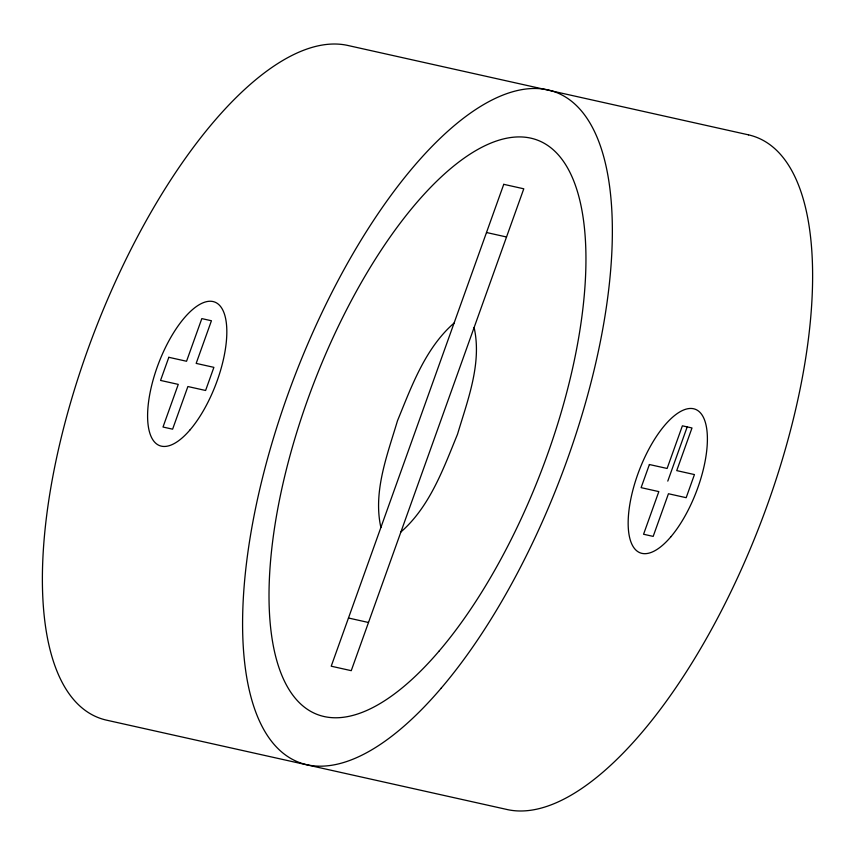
<?xml version="1.0" encoding="UTF-8"?>
<svg xmlns="http://www.w3.org/2000/svg" width="855" height="855" viewBox="0 0 855 855"><rect width="100%" height="100%" fill="white"/><g stroke="black" fill="none" stroke-linecap="round" stroke-linejoin="round"><path stroke-width="1.28" d="M667.787 481.109L687.196 426.891M454.091 323.04C425.202 348.231 411.65 386.214 397.468 420.799C387.326 454.913 372.908 491.604 380.881 527.492M400.91 531.96C429.798 506.769 443.35 468.786 457.532 434.201C467.674 400.087 482.092 363.396 474.119 327.508M486.506 232.517L506.523 236.985M348.477 618.015L368.494 622.483M168.83 357.305L160.548 380.432L178.268 384.387L163.006 427.03L172.614 429.178L187.886 386.535L205.606 390.479L213.889 367.351L196.169 363.396L211.431 320.753L201.823 318.605L186.55 361.259L168.83 357.305M503.755 184.327L331.216 666.205L351.245 670.673L523.784 188.795L503.755 184.327M649.394 464.522L641.111 487.649L658.831 491.604L643.569 534.247L653.177 536.395L668.45 493.741L686.17 497.696L694.452 474.568L676.733 470.613L691.994 427.97L682.386 425.822L667.114 468.465L649.394 464.522M748.51 134.855L348.038 45.507A358.811 142.293 -69 0 0 87.103 351.555A358.811 142.293 -69 0 0 106.49 720.145L506.962 809.493A358.811 142.293 -69 0 0 767.897 503.445A358.811 142.293 -69 0 0 748.51 134.855M439.246 650.901A307.554 121.966 -69 0 0 558.593 155.161A307.554 121.966 -69 0 0 284.662 476.438A307.554 121.966 -69 0 0 439.246 650.901M441.212 688.136A358.811 142.293 -69 0 0 580.438 109.771A358.811 142.293 -69 0 0 260.85 484.603A358.811 142.293 -69 0 0 441.212 688.136M670.715 536.961A76.886 30.491 -69 0 0 700.555 413.018A76.886 30.491 -69 0 0 632.069 493.346A76.886 30.491 -69 0 0 670.715 536.961M190.152 429.744A76.886 30.491 -69 0 0 219.992 305.812A76.886 30.491 -69 0 0 151.506 386.129A76.886 30.491 -69 0 0 190.152 429.744"/></g></svg>
